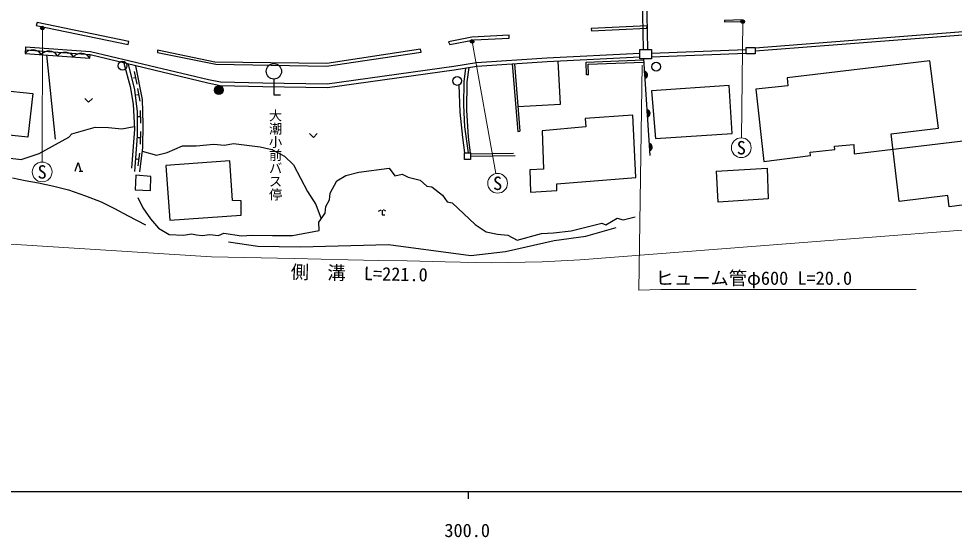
# Model space of a CAD drawing. Units: millimetres at full size, sheet at 1:1000; details may follow other scales. Extents: x 40000 to 680000, y 20000 to 380000.
# Drawn here: x 306534 to 434434, y 198715 to 269678 of the extents above; entities that cross this region are included whole.
import ezdxf
from ezdxf.enums import TextEntityAlignment as Align

# ---------------------------------------------------------------- set-up
doc = ezdxf.new("R2010")
doc.units = ezdxf.units.MM
doc.header["$LTSCALE"] = 1000
for name, color, linetype, lineweight in [('M-BGD', 7, 'Continuous', 25), ('M-BGD-HTXT', 7, 'Continuous', 13), ('M-STR-HTXT', 7, 'Continuous', 13), ('M-STR-STRC', 7, 'Continuous', 25), ('M-TTL-BAND', 7, 'Continuous', 25)]:
    doc.layers.add(name, color=color, linetype=linetype, lineweight=lineweight)
doc.layers.add('M-BMK-HTXT', color=7, linetype='Continuous')
doc.styles.add('@ＭＳ ゴシック', font='')
doc.styles.add('ＭＳ ゴシック', font='')
doc.styles.get('@ＭＳ ゴシック').set_extended_font_data('@MS Gothic')
doc.styles.get('ＭＳ ゴシック').set_extended_font_data('MS Gothic')

msp = doc.modelspace()

# ---------------------------------------------------------------- hatches: boundary and pattern name
at = {"layer": 'M-BGD'}
for points in [[(392053, 262488, -0.82183), (392119, 261499)], [(334491, 259909, -1), (333291, 259909, -1)], [(392405, 257205, -0.82183), (392471, 256217)], [(392711, 252614, -0.82183), (392776, 251625)]]:
    msp.add_hatch(color=256, dxfattribs=at).paths.add_polyline_path(points)
at = {"layer": 'M-STR-STRC'}
for points in [[(309987, 268515, -1), (309548, 268275, -1)], [(405730, 269391, -1), (405291, 269152, -1)], [(368743, 266687, -1), (368304, 266448, -1)]]:
    msp.add_hatch(color=256, dxfattribs=at).paths.add_polyline_path(points)

# ---------------------------------------------------------------- linework, layer by layer
at = {"layer": 'M-BGD'}
for p, q in [((391952, 265471), (391559, 285458)), ((392552, 265471), (392159, 285470)), ((407201, 265689), (454160, 269374)), ((407201, 265295), (454169, 268882)), ((307453, 265434), (316291, 264793)), ((393025, 264976), (405999, 265469)), ((393025, 264476), (405999, 264969)), ((310344, 264724), (311501, 253200)), ((374016, 263490), (374758, 254260)), ((374315, 263510), (375057, 254284)), ((391939, 264200), (392822, 250941)), ((322707, 260723), (322379, 262442)), ((392053, 262488), (392119, 261499)), ((322543, 261583), (322219, 261521)), ((341418, 261426), (341418, 259252)), ((384439, 261997), (384139, 261989)), ((323149, 258406), (322821, 260125)), ((322985, 259265), (322646, 259200)), ((341418, 259252), (342307, 259252)), ((323221, 255373), (323164, 257122)), ((392405, 257205), (392471, 256217)), ((323193, 256247), (322864, 256237)), ((323193, 253389), (322876, 253394)), ((323178, 252514), (323208, 254263)), ((374758, 254260), (375057, 254284)), ((392711, 252614), (392776, 251625)), ((322879, 249549), (323081, 251287)), ((368287, 251176), (374194, 251278)), ((368287, 250860), (374397, 250939)), ((322980, 250418), (322641, 250457)), ((314796, 248824), (315297, 248824)), ((355739, 243327), (356089, 243529)), ((356739, 243327), (356389, 243529))]:
    msp.add_line(p, q, dxfattribs=at)
for points in [[(309064, 269139), (308939, 268734), (321495, 266149), (321589, 266554)], [(384776, 268331), (384820, 268036), (392409, 268396), (392442, 268702)], [(403014, 269424), (403030, 269241), (405510, 269272), (405480, 269530)], [(365293, 266491), (365465, 266133), (368814, 266802), (373581, 267036), (373566, 267425), (368487, 267145)], [(288994, 265306), (304509, 263678), (304065, 259891), (308477, 259447), (307796, 253469), (302585, 254001), (302674, 256132), (294798, 256783), (294561, 254860), (288432, 255481)], [(325492, 265057), (333484, 263437), (348634, 263186), (361575, 265101), (361465, 265522), (348644, 263560), (333365, 263748), (325521, 265353)], [(391436, 265471), (393025, 265471), (393025, 264200), (391436, 264200)], [(405999, 265736), (407201, 265736), (407201, 264889), (405999, 264889)], [(407310, 260025), (408406, 250133), (414761, 250943), (414713, 251403), (418113, 251800), (418065, 252245), (420686, 252483), (420766, 251165), (438301, 253274), (439063, 244611), (433757, 243945), (433567, 245485), (426894, 244675), (425800, 253908), (432272, 254707), (431073, 263916), (411609, 261598), (411669, 260500)], [(393046, 259803), (393570, 253277), (404056, 253992), (403643, 260550)], [(376420, 248999), (376483, 245935), (380105, 246189), (380121, 247062), (390877, 247951), (390511, 256494), (383982, 256018), (384045, 254874), (378072, 254335), (378294, 249095)], [(367495, 251301), (368287, 251301), (368287, 250419), (367495, 250419)], [(322564, 248279), (322475, 246266), (324548, 246177), (324607, 248071)]]:
    msp.add_lwpolyline(points, close=True, dxfattribs=at)
for points in [[(307482, 265826), (307416, 264936), (316243, 264296), (316291, 264793)], [(307482, 265826), (316349, 265191), (332494, 261377), (334119, 261024), (339913, 260918), (348721, 260772), (366010, 263173), (369119, 263668), (378728, 264303), (391436, 264971)], [(316291, 264793), (332383, 260890), (334061, 260525), (339904, 260418), (348751, 260271), (366084, 262679), (369175, 263170), (378758, 263804), (391436, 264470)], [(320897, 263603), (321776, 260394), (322160, 257978), (322353, 254546), (321941, 249246)], [(374786, 257653), (380601, 257974), (380267, 263845)], [(384139, 261989), (384092, 263747), (391949, 264044)], [(384439, 261997), (384400, 263458), (391969, 263745)], [(321517, 263456), (322380, 259955), (322710, 256934), (322737, 253667), (322353, 248779)], [(322517, 263220), (323397, 258609), (323507, 255260), (323452, 252047), (323067, 248724)], [(367630, 262924), (367405, 261050), (367337, 257860), (367495, 254875), (367984, 251301)], [(368065, 262994), (367812, 261050), (367744, 257182), (367970, 253450), (368270, 251301)], [(366722, 260609), (366861, 256888), (367224, 253427), (367495, 251301)], [(315555, 258773), (316085, 258243), (316616, 258773)], [(288923, 253808), (290125, 253881), (291487, 253141), (293027, 253348), (294685, 253377), (296758, 253348), (299393, 252786), (301199, 252342), (303005, 251306), (304989, 250625), (306884, 250418), (309341, 251217), (313381, 253454), (313812, 253940), (316978, 254851), (318787, 254798), (320652, 254591), (322331, 254933)], [(346290, 253969), (346821, 253439), (347351, 253969)], [(323392, 251530), (325377, 251001), (326828, 251386), (328930, 252303), (330796, 252303), (333194, 252510), (334645, 252362), (335888, 252599), (339528, 252166), (341129, 251771), (342876, 250883), (344090, 249699), (345994, 246021), (347140, 244254), (347895, 242297)], [(314271, 248824), (314659, 250012), (315047, 248824)], [(326650, 249551), (327213, 242123), (336954, 242804), (336925, 244757), (335740, 244787), (335415, 250232), (326649, 249568)], [(322801, 245201), (323512, 243810), (324548, 242271), (325644, 241028), (327124, 240170), (329049, 240052), (330144, 240229), (330855, 240111), (331625, 239992), (332661, 240140), (333845, 239992), (334556, 240348), (336987, 239956), (338464, 240052), (341218, 239992), (343971, 240022), (347627, 240676), (347584, 241857), (348442, 243070), (348504, 243983), (349037, 244871), (349096, 245788), (350014, 247475), (351258, 248244), (353034, 248688), (357162, 249211), (357962, 248183), (358969, 248420), (359798, 248006), (361435, 247570), (362344, 246763), (362996, 246674), (364447, 245550), (365128, 244632), (365809, 244484), (368918, 241525), (370457, 240519), (371997, 240193), (373389, 240075), (374662, 239394), (377994, 240299), (379623, 240366), (382051, 240633), (386231, 241677), (386818, 241461), (388328, 242379), (389157, 242172), (390815, 242556)], [(401897, 248807), (408850, 249211), (408989, 245007), (402176, 244558), (401930, 248809)], [(305699, 247918), (307423, 247533), (309258, 247234), (311330, 246761), (313333, 246275), (315655, 245432), (317828, 244609), (319626, 243729), (321479, 242681), (323858, 241483)], [(356239, 243491), (356239, 242836), (356589, 242836)], [(335196, 239125), (339239, 238541), (345035, 238444), (357066, 238784), (368347, 237276), (373091, 237811), (379715, 239320), (384050, 239904), (388191, 241121)]]:
    msp.add_lwpolyline(points, dxfattribs=at)
for centre, radius in [((320736, 263248), 600), ((341418, 262476), 1050), ((393685, 263109), 600), ((366482, 261159), 600), ((333891, 259909), 600)]:
    msp.add_circle(centre, radius, dxfattribs=at)
for centre, radius, start, end in [((308460, 264029), 1383, 32.71795, 138.97816), ((310666, 263869), 1383, 32.71795, 138.97816), ((312873, 263708), 1383, 32.71795, 138.97816), ((315080, 263548), 1383, 32.71795, 138.97816), ((391988, 261987), 505, 284.98113, 82.63932), ((392340, 256704), 505, 284.98113, 82.63932), ((392646, 252113), 505, 284.98113, 82.63932)]:
    msp.add_arc(centre, radius, start, end, dxfattribs=at)
at = {"layer": 'M-BGD-HTXT'}
for p, q in [((405510, 269272), (405334, 253371)), ((309767, 268395), (309741, 250060)), ((368524, 266567), (371767, 248482))]:
    msp.add_line(p, q, dxfattribs=at)
for centre in [(405319, 252021), (309739, 248710), (372005, 247153)]:
    msp.add_circle(centre, 1350, dxfattribs=at)
at = {"layer": 'M-STR-HTXT'}
for p, q in [((391759, 263310), (391323, 232523)), ((391323, 232523), (394333, 232623)), ((394333, 232623), (429206, 232623))]:
    msp.add_line(p, q, dxfattribs=at)
msp.add_lwpolyline([(474817, 243807), (383298, 236675), (378076, 236429), (371187, 236278), (364820, 236429), (359639, 236548), (355743, 236594), (351596, 236698), (344192, 236878), (332885, 237096), (245542, 242614)], dxfattribs=at)
at = {"layer": 'M-STR-STRC'}
for centre in [(309767, 268395), (405510, 269272), (368524, 266567)]:
    msp.add_circle(centre, 250, dxfattribs=at)
at = {"layer": 'M-TTL-BAND'}
for p, q in [((40000, 205000), (579000, 205000)), ((368000, 205000), (368000, 204000))]:
    msp.add_line(p, q, dxfattribs=at)

# ---------------------------------------------------------------- texts
at = {"layer": 'M-BGD-HTXT', "style": 'ＭＳ ゴシック'}
for p in [(405319, 252021), (309739, 248710), (372005, 247153)]:
    msp.add_text('S', height=1833, dxfattribs=at).set_placement(p, align=Align.MIDDLE_CENTER)
at = {"layer": 'M-BMK-HTXT', "style": '@ＭＳ ゴシック'}
msp.add_text('大潮小前バス停', height=1320, rotation=270, dxfattribs=at).set_placement((341627, 257333), align=Align.MIDDLE_LEFT)
at = {"layer": 'M-STR-HTXT', "style": 'ＭＳ ゴシック'}
msp.add_text('側\u3000溝\u3000L=221.0', height=1833, rotation=358.746, dxfattribs=at).set_placement((353057, 233375), align=Align.BOTTOM_CENTER)
msp.add_text('ヒューム管φ600 L=20.0', height=1833, dxfattribs=at).set_placement((393598, 232715), align=Align.BOTTOM_LEFT)
at = {"layer": 'M-TTL-BAND', "style": 'ＭＳ ゴシック'}
msp.add_text('300.0', height=1833, dxfattribs=at).set_placement((367844, 198195), align=Align.BOTTOM_CENTER)

doc.saveas('drawing.dxf')
